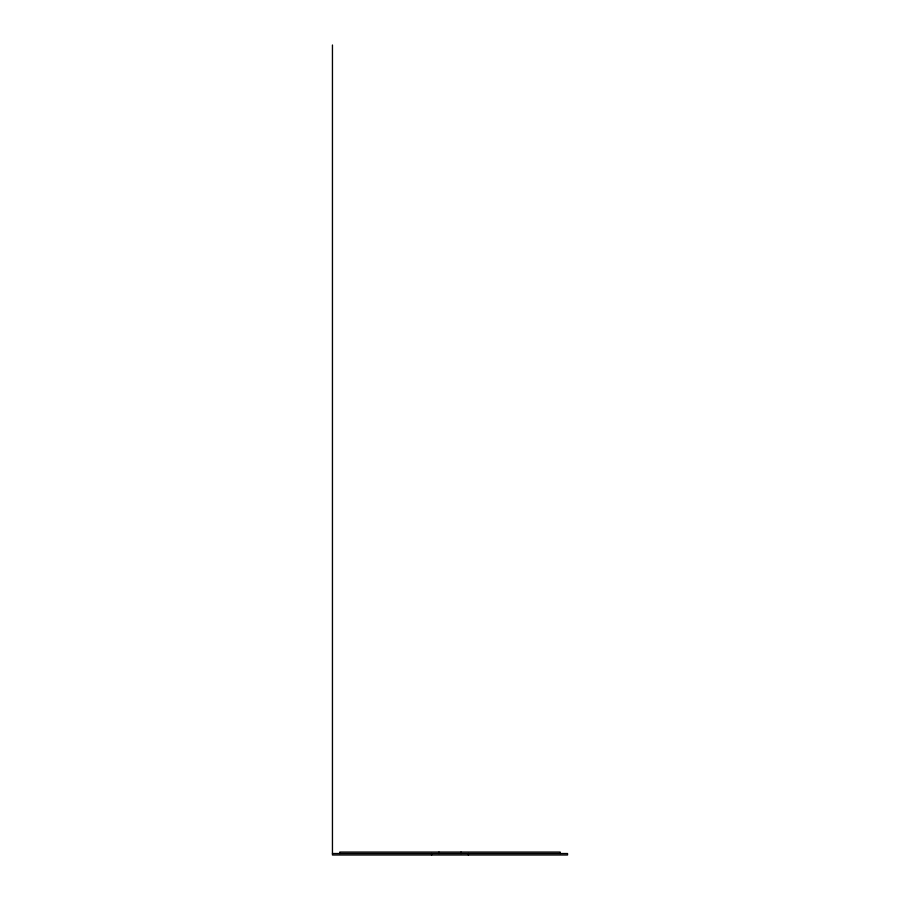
<?xml version="1.0" encoding="UTF-8"?>
<svg xmlns="http://www.w3.org/2000/svg" width="900" height="900" viewBox="0 0 900 900"><rect width="100%" height="100%" fill="white"/><g stroke="black" fill="none" stroke-linecap="round" stroke-linejoin="round"><path stroke-width="1.35" d="M332.449 853.526L567.551 853.526L567.551 855L332.449 855L332.449 45M560.205 853.526L560.205 852.064L339.795 852.064L339.795 853.526M468.371 853.526L468.371 855M461.025 852.064L461.025 853.526M438.975 852.064L438.975 853.526M431.629 853.526L431.629 855"/></g></svg>
